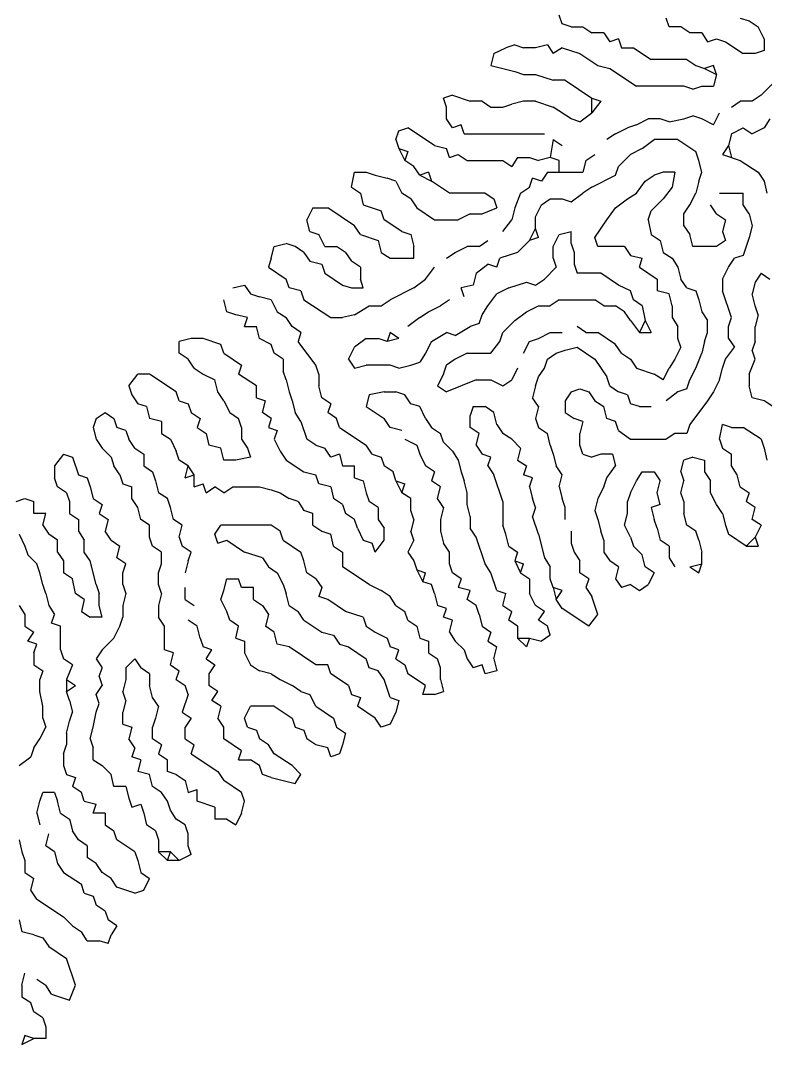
# Model space of a CAD drawing. Extents: x 15 to 2853, y 44 to 1438.
# Drawn here: x 520.5 to 771.5, y 783 to 1128.2 of the extents above; entities that cross this region are included whole.
import ezdxf

# ---------------------------------------------------------------- set-up
doc = ezdxf.new("R2010")
doc.units = 0
doc.layers.add('SKETCH', color=1, linetype='CONTINUOUS')

msp = doc.modelspace()

# ---------------------------------------------------------------- linework, layer by layer
at = {"layer": 'SKETCH'}
for p, q in [((703, 1127), (702, 1130)), ((739, 1126), (738, 1129)), ((763, 1129), (766, 1128)), ((706, 1126), (703, 1127)), ((706, 1126), (710, 1126)), ((710, 1126), (713, 1124)), ((743, 1126), (739, 1126)), ((746, 1124), (743, 1126)), ((766, 1128), (769, 1126)), ((771, 1122), (769, 1126)), ((717, 1124), (713, 1124)), ((717, 1124), (719, 1121)), ((722, 1122), (719, 1121)), ((722, 1122), (723, 1119)), ((750, 1124), (746, 1124)), ((750, 1124), (752, 1121)), ((752, 1121), (755, 1122)), ((755, 1122), (758, 1121)), ((771, 1122), (771, 1118)), ((680, 1117), (684, 1119)), ((687, 1120), (684, 1119)), ((687, 1120), (690, 1119)), ((694, 1119), (690, 1119)), ((698, 1120), (694, 1119)), ((698, 1120), (700, 1117)), ((703, 1119), (700, 1117)), ((703, 1119), (709, 1117)), ((723, 1119), (727, 1119)), ((727, 1119), (733, 1115)), ((758, 1121), (764, 1117)), ((680, 1117), (679, 1113)), ((709, 1117), (715, 1113)), ((745, 1115), (733, 1115)), ((745, 1115), (748, 1113)), ((768, 1117), (764, 1117)), ((771, 1118), (768, 1117)), ((679, 1113), (687, 1111)), ((715, 1113), (719, 1112)), ((719, 1112), (728, 1106)), ((748, 1113), (751, 1112)), ((754, 1113), (751, 1112)), ((751, 1112), (755, 1110)), ((755, 1110), (754, 1113)), ((687, 1111), (690, 1110)), ((690, 1110), (694, 1110)), ((694, 1110), (700, 1108)), ((704, 1108), (700, 1108)), ((704, 1108), (713, 1102)), ((755, 1110), (754, 1106)), ((777, 1110), (770, 1103)), ((744, 1106), (728, 1106)), ((747, 1105), (744, 1106)), ((747, 1105), (750, 1106)), ((750, 1106), (754, 1106)), ((666, 1103), (663, 1102)), ((664, 1099), (663, 1102)), ((666, 1103), (672, 1101)), ((713, 1102), (716, 1101)), ((713, 1097), (713, 1102)), ((770, 1103), (767, 1101)), ((664, 1095), (664, 1099)), ((676, 1101), (672, 1101)), ((676, 1101), (679, 1099)), ((679, 1099), (683, 1099)), ((683, 1099), (686, 1100)), ((690, 1101), (686, 1100)), ((694, 1101), (690, 1101)), ((694, 1101), (700, 1099)), ((706, 1095), (700, 1099)), ((716, 1101), (713, 1097)), ((760, 1099), (763, 1101)), ((767, 1101), (763, 1101)), ((666, 1092), (664, 1095)), ((709, 1094), (706, 1095)), ((709, 1094), (713, 1097)), ((728, 1093), (732, 1095)), ((736, 1095), (732, 1095)), ((739, 1094), (736, 1095)), ((739, 1094), (744, 1095)), ((744, 1095), (747, 1096)), ((750, 1095), (747, 1096)), ((754, 1093), (750, 1095)), ((754, 1093), (756, 1097)), ((773, 1095), (771, 1092)), ((647, 1088), (648, 1091)), ((648, 1091), (651, 1092)), ((660, 1086), (651, 1092)), ((669, 1093), (666, 1092)), ((670, 1090), (669, 1093)), ((721, 1090), (725, 1092)), ((728, 1093), (725, 1092)), ((760, 1090), (764, 1092)), ((764, 1092), (767, 1090)), ((771, 1092), (767, 1090)), ((647, 1088), (648, 1085)), ((670, 1090), (697, 1090)), ((700, 1088), (699, 1082)), ((700, 1088), (703, 1086)), ((721, 1090), (718, 1088)), ((730, 1085), (734, 1088)), ((742, 1088), (734, 1088)), ((742, 1088), (748, 1084)), ((760, 1090), (759, 1086)), ((648, 1085), (651, 1084)), ((648, 1085), (650, 1081)), ((651, 1084), (650, 1081)), ((660, 1086), (664, 1085)), ((665, 1082), (664, 1085)), ((730, 1085), (726, 1083)), ((749, 1081), (748, 1084)), ((759, 1086), (757, 1083)), ((759, 1086), (760, 1082)), ((653, 1079), (650, 1081)), ((665, 1082), (668, 1083)), ((668, 1083), (671, 1081)), ((671, 1081), (683, 1081)), ((683, 1081), (686, 1079)), ((688, 1082), (686, 1079)), ((688, 1082), (692, 1082)), ((692, 1082), (695, 1081)), ((699, 1082), (695, 1081)), ((702, 1081), (699, 1082)), ((702, 1077), (702, 1081)), ((711, 1081), (710, 1077)), ((711, 1081), (714, 1083)), ((726, 1083), (722, 1079)), ((750, 1077), (749, 1081)), ((757, 1083), (763, 1081)), ((763, 1081), (769, 1077)), ((632, 1072), (633, 1077)), ((633, 1077), (637, 1077)), ((637, 1077), (640, 1076)), ((655, 1076), (653, 1079)), ((658, 1077), (655, 1076)), ((658, 1077), (659, 1074)), ((698, 1077), (696, 1074)), ((698, 1077), (710, 1077)), ((721, 1076), (722, 1079)), ((737, 1077), (734, 1076)), ((741, 1077), (737, 1077)), ((741, 1077), (740, 1072)), ((749, 1074), (750, 1077)), ((769, 1077), (771, 1074)), ((640, 1076), (644, 1075)), ((647, 1074), (644, 1075)), ((647, 1074), (649, 1070)), ((655, 1076), (659, 1074)), ((665, 1070), (659, 1074)), ((692, 1072), (693, 1075)), ((696, 1074), (693, 1075)), ((713, 1072), (721, 1076)), ((728, 1070), (731, 1074)), ((731, 1074), (734, 1076)), ((749, 1074), (748, 1070)), ((771, 1074), (772, 1070)), ((632, 1072), (635, 1070)), ((689, 1070), (692, 1072)), ((713, 1072), (710, 1070)), ((740, 1072), (737, 1068)), ((635, 1070), (636, 1066)), ((652, 1068), (649, 1070)), ((652, 1068), (654, 1065)), ((677, 1070), (665, 1070)), ((677, 1070), (680, 1068)), ((680, 1068), (681, 1065)), ((689, 1070), (687, 1065)), ((696, 1066), (699, 1068)), ((699, 1068), (703, 1068)), ((703, 1068), (706, 1067)), ((706, 1067), (710, 1070)), ((721, 1065), (725, 1068)), ((725, 1068), (728, 1070)), ((733, 1064), (737, 1068)), ((746, 1066), (748, 1070)), ((756, 1070), (764, 1070)), ((764, 1066), (764, 1070)), ((619, 1065), (617, 1061)), ((619, 1065), (624, 1065)), ((633, 1059), (624, 1065)), ((636, 1066), (642, 1064)), ((643, 1061), (642, 1064)), ((654, 1065), (660, 1061)), ((676, 1063), (681, 1065)), ((687, 1065), (686, 1061)), ((694, 1062), (696, 1066)), ((718, 1061), (721, 1065)), ((732, 1061), (733, 1064)), ((744, 1063), (746, 1066)), ((755, 1063), (753, 1066)), ((766, 1063), (764, 1066)), ((618, 1057), (617, 1061)), ((649, 1057), (643, 1061)), ((660, 1061), (668, 1061)), ((672, 1063), (668, 1061)), ((672, 1063), (676, 1063)), ((683, 1057), (686, 1061)), ((694, 1058), (694, 1062)), ((714, 1055), (718, 1061)), ((732, 1061), (733, 1056)), ((744, 1059), (744, 1063)), ((755, 1063), (758, 1061)), ((758, 1061), (757, 1057)), ((766, 1063), (767, 1059)), ((618, 1057), (621, 1056)), ((635, 1056), (633, 1059)), ((649, 1057), (652, 1056)), ((692, 1054), (694, 1058)), ((695, 1055), (694, 1058)), ((702, 1056), (706, 1057)), ((706, 1053), (706, 1057)), ((744, 1059), (746, 1056)), ((757, 1057), (758, 1054)), ((767, 1059), (766, 1055)), ((606, 1052), (610, 1053)), ((613, 1052), (610, 1053)), ((623, 1052), (621, 1056)), ((635, 1056), (641, 1054)), ((641, 1054), (642, 1050)), ((652, 1056), (653, 1052)), ((675, 1052), (678, 1054)), ((688, 1050), (692, 1054)), ((695, 1055), (692, 1054)), ((700, 1052), (702, 1056)), ((706, 1053), (707, 1050)), ((715, 1052), (714, 1055)), ((733, 1056), (736, 1054)), ((736, 1054), (737, 1050)), ((747, 1052), (746, 1056)), ((758, 1054), (755, 1052)), ((766, 1055), (764, 1049)), ((605, 1048), (606, 1052)), ((616, 1050), (613, 1052)), ((616, 1050), (618, 1047)), ((623, 1052), (627, 1052)), ((630, 1050), (627, 1052)), ((630, 1050), (632, 1047)), ((642, 1050), (645, 1048)), ((653, 1048), (653, 1052)), ((664, 1048), (667, 1050)), ((667, 1050), (671, 1052)), ((675, 1052), (671, 1052)), ((688, 1050), (682, 1048)), ((700, 1048), (700, 1052)), ((707, 1050), (707, 1046)), ((724, 1052), (715, 1052)), ((724, 1052), (726, 1049)), ((737, 1050), (740, 1048)), ((755, 1052), (747, 1052)), ((605, 1048), (604, 1045)), ((618, 1047), (622, 1046)), ((622, 1046), (623, 1043)), ((635, 1045), (632, 1047)), ((645, 1048), (653, 1048)), ((674, 1043), (678, 1046)), ((681, 1045), (678, 1046)), ((681, 1045), (682, 1048)), ((700, 1048), (701, 1045)), ((707, 1046), (708, 1043)), ((726, 1049), (730, 1048)), ((729, 1045), (730, 1048)), ((740, 1048), (742, 1045)), ((759, 1045), (761, 1048)), ((764, 1049), (761, 1048)), ((604, 1045), (610, 1041)), ((623, 1043), (629, 1039)), ((635, 1045), (635, 1041)), ((657, 1041), (660, 1045)), ((674, 1043), (673, 1039)), ((701, 1045), (697, 1041)), ((716, 1043), (708, 1043)), ((722, 1039), (716, 1043)), ((729, 1045), (735, 1041)), ((742, 1045), (743, 1041)), ((757, 1041), (759, 1045)), ((770, 1043), (768, 1040)), ((770, 1043), (773, 1041)), ((592, 1038), (596, 1039)), ((596, 1039), (598, 1036)), ((611, 1038), (610, 1041)), ((629, 1039), (632, 1038)), ((636, 1038), (635, 1041)), ((653, 1038), (657, 1041)), ((673, 1039), (669, 1038)), ((685, 1038), (691, 1040)), ((691, 1040), (694, 1039)), ((694, 1039), (697, 1041)), ((726, 1037), (722, 1039)), ((735, 1041), (735, 1037)), ((745, 1038), (743, 1041)), ((757, 1041), (757, 1037)), ((768, 1040), (767, 1036)), ((598, 1036), (601, 1035)), ((615, 1037), (611, 1038)), ((615, 1037), (616, 1034)), ((632, 1038), (636, 1038)), ((653, 1038), (645, 1034)), ((670, 1035), (669, 1038)), ((678, 1032), (681, 1036)), ((685, 1038), (681, 1036)), ((727, 1034), (726, 1037)), ((739, 1036), (735, 1037)), ((740, 1032), (739, 1036)), ((745, 1038), (748, 1037)), ((748, 1037), (749, 1034)), ((760, 1028), (757, 1037)), ((768, 1032), (767, 1036)), ((590, 1030), (589, 1034)), ((605, 1034), (601, 1035)), ((605, 1034), (607, 1030)), ((616, 1034), (625, 1028)), ((642, 1032), (645, 1034)), ((665, 1034), (662, 1032)), ((702, 1034), (699, 1032)), ((702, 1034), (714, 1034)), ((717, 1032), (714, 1034)), ((730, 1032), (727, 1034)), ((749, 1034), (750, 1030)), ((593, 1029), (590, 1030)), ((597, 1028), (593, 1029)), ((607, 1030), (610, 1028)), ((633, 1029), (629, 1028)), ((633, 1029), (638, 1032)), ((638, 1032), (642, 1032)), ((655, 1028), (658, 1030)), ((658, 1030), (662, 1032)), ((675, 1026), (676, 1029)), ((676, 1029), (678, 1032)), ((687, 1027), (691, 1030)), ((691, 1030), (695, 1032)), ((695, 1032), (699, 1032)), ((717, 1032), (721, 1032)), ((724, 1030), (721, 1032)), ((726, 1027), (724, 1030)), ((730, 1032), (731, 1027)), ((740, 1032), (740, 1028)), ((750, 1030), (752, 1027)), ((769, 1029), (768, 1032)), ((769, 1029), (768, 1025)), ((596, 1025), (597, 1028)), ((612, 1025), (610, 1028)), ((625, 1028), (629, 1028)), ((655, 1028), (651, 1025)), ((675, 1026), (672, 1025)), ((683, 1023), (687, 1027)), ((726, 1027), (729, 1023)), ((731, 1027), (729, 1023)), ((731, 1027), (733, 1023)), ((740, 1028), (742, 1025)), ((752, 1023), (752, 1027)), ((759, 1025), (760, 1028)), ((596, 1025), (600, 1025)), ((601, 1021), (600, 1025)), ((615, 1023), (612, 1025)), ((615, 1023), (614, 1020)), ((645, 1023), (644, 1020)), ((648, 1021), (645, 1023)), ((659, 1020), (664, 1023)), ((667, 1022), (664, 1023)), ((667, 1022), (672, 1025)), ((682, 1020), (683, 1023)), ((695, 1021), (699, 1023)), ((699, 1023), (703, 1023)), ((711, 1023), (708, 1025)), ((711, 1023), (715, 1023)), ((721, 1019), (715, 1023)), ((729, 1023), (733, 1023)), ((742, 1021), (742, 1025)), ((751, 1020), (752, 1023)), ((759, 1021), (759, 1025)), ((768, 1020), (768, 1025)), ((578, 1021), (574, 1020)), ((574, 1016), (574, 1020)), ((582, 1021), (578, 1021)), ((588, 1019), (582, 1021)), ((589, 1016), (588, 1019)), ((605, 1019), (601, 1021)), ((606, 1016), (605, 1019)), ((620, 1012), (614, 1020)), ((637, 1021), (633, 1018)), ((637, 1021), (641, 1021)), ((644, 1020), (641, 1021)), ((648, 1021), (644, 1020)), ((659, 1020), (657, 1016)), ((679, 1016), (682, 1020)), ((690, 1016), (692, 1020)), ((692, 1020), (695, 1021)), ((723, 1016), (721, 1019)), ((743, 1018), (742, 1021)), ((751, 1020), (750, 1016)), ((759, 1021), (761, 1018)), ((768, 1020), (767, 1017)), ((577, 1014), (574, 1016)), ((589, 1016), (595, 1012)), ((609, 1014), (606, 1016)), ((631, 1014), (633, 1018)), ((657, 1016), (655, 1013)), ((671, 1016), (667, 1014)), ((671, 1016), (679, 1016)), ((698, 1014), (701, 1016)), ((701, 1016), (704, 1017)), ((704, 1017), (708, 1018)), ((708, 1018), (714, 1014)), ((723, 1016), (726, 1014)), ((743, 1018), (741, 1014)), ((748, 1011), (750, 1016)), ((758, 1014), (761, 1018)), ((768, 1014), (767, 1017)), ((579, 1011), (577, 1014)), ((595, 1012), (594, 1009)), ((609, 1014), (609, 1010)), ((621, 1009), (620, 1012)), ((631, 1014), (633, 1011)), ((633, 1011), (637, 1012)), ((645, 1012), (637, 1012)), ((648, 1011), (645, 1012)), ((648, 1011), (652, 1012)), ((652, 1012), (655, 1013)), ((663, 1009), (664, 1012)), ((667, 1014), (664, 1012)), ((697, 1011), (698, 1014)), ((714, 1014), (718, 1008)), ((726, 1014), (728, 1011)), ((741, 1014), (739, 1011)), ((757, 1011), (758, 1014)), ((766, 1009), (768, 1014)), ((557, 1005), (560, 1009)), ((564, 1009), (560, 1009)), ((573, 1003), (564, 1009)), ((579, 1011), (582, 1009)), ((582, 1009), (586, 1007)), ((600, 1005), (594, 1009)), ((610, 1007), (609, 1010)), ((621, 1009), (621, 1005)), ((663, 1009), (661, 1005)), ((688, 1011), (686, 1007)), ((694, 1005), (695, 1008)), ((695, 1008), (697, 1011)), ((719, 1005), (718, 1008)), ((728, 1011), (734, 1009)), ((737, 1007), (734, 1009)), ((737, 1007), (739, 1011)), ((746, 1007), (748, 1011)), ((756, 1007), (757, 1011)), ((766, 1009), (766, 1005)), ((557, 1005), (558, 1002)), ((587, 1003), (586, 1007)), ((600, 1001), (600, 1005)), ((610, 1007), (611, 1003)), ((622, 1001), (621, 1005)), ((661, 1005), (664, 1003)), ((674, 1007), (664, 1003)), ((674, 1007), (679, 1007)), ((679, 1007), (683, 1005)), ((683, 1005), (686, 1007)), ((694, 1005), (693, 1001)), ((719, 1005), (722, 1003)), ((745, 1004), (746, 1007)), ((756, 1007), (754, 1003)), ((767, 1001), (766, 1005)), ((558, 1002), (560, 999)), ((574, 1000), (573, 1003)), ((589, 1000), (587, 1003)), ((600, 1001), (603, 1000)), ((611, 1003), (612, 1000)), ((625, 999), (622, 1001)), ((638, 1002), (637, 998)), ((643, 1003), (638, 1002)), ((643, 1003), (647, 1003)), ((650, 1002), (647, 1003)), ((652, 999), (650, 1002)), ((695, 998), (693, 1001)), ((706, 1003), (704, 1000)), ((706, 1003), (709, 1004)), ((709, 1004), (712, 1003)), ((712, 1003), (714, 1000)), ((725, 1002), (722, 1003)), ((725, 1002), (726, 999)), ((742, 1003), (738, 1000)), ((745, 1004), (742, 1003)), ((754, 1003), (752, 1000)), ((771, 1000), (767, 1001)), ((563, 998), (560, 999)), ((563, 998), (564, 994)), ((574, 1000), (577, 999)), ((577, 999), (578, 996)), ((589, 1000), (591, 996)), ((602, 996), (603, 1000)), ((612, 1000), (613, 996)), ((625, 999), (624, 996)), ((637, 998), (643, 994)), ((655, 998), (652, 999)), ((657, 994), (655, 998)), ((673, 998), (672, 995)), ((673, 998), (677, 998)), ((680, 996), (677, 998)), ((695, 998), (694, 994)), ((704, 1000), (704, 996)), ((714, 1000), (717, 998)), ((718, 994), (717, 998)), ((729, 998), (726, 999)), ((729, 998), (733, 998)), ((752, 1000), (746, 992)), ((777, 996), (771, 1000)), ((546, 994), (549, 996)), ((549, 996), (552, 994)), ((578, 996), (581, 994)), ((591, 996), (594, 994)), ((605, 994), (602, 996)), ((615, 993), (613, 996)), ((627, 994), (624, 996)), ((672, 991), (672, 995)), ((681, 992), (680, 996)), ((704, 996), (707, 994)), ((546, 994), (545, 991)), ((545, 991), (546, 987)), ((552, 994), (553, 991)), ((556, 990), (553, 991)), ((568, 993), (564, 994)), ((568, 993), (568, 989)), ((581, 994), (580, 991)), ((580, 991), (583, 989)), ((595, 991), (594, 994)), ((595, 991), (595, 987)), ((605, 994), (604, 991)), ((604, 991), (607, 990)), ((615, 993), (617, 987)), ((628, 991), (627, 994)), ((628, 991), (637, 985)), ((645, 991), (643, 994)), ((649, 990), (645, 991)), ((657, 994), (659, 991)), ((659, 991), (662, 989)), ((675, 989), (672, 991)), ((681, 992), (683, 989)), ((694, 994), (695, 991)), ((695, 991), (698, 989)), ((710, 993), (707, 994)), ((710, 993), (709, 989)), ((721, 993), (718, 994)), ((722, 990), (721, 993)), ((746, 992), (745, 989)), ((756, 987), (757, 992)), ((760, 991), (757, 992)), ((760, 991), (764, 991)), ((770, 987), (764, 991)), ((556, 990), (557, 987)), ((568, 989), (571, 987)), ((583, 989), (584, 985)), ((607, 990), (606, 987)), ((663, 986), (662, 989)), ((674, 985), (675, 989)), ((686, 987), (683, 989)), ((699, 985), (698, 989)), ((709, 985), (709, 989)), ((722, 990), (726, 987)), ((741, 989), (738, 987)), ((745, 989), (741, 989)), ((546, 987), (548, 984)), ((551, 981), (548, 984)), ((559, 984), (557, 987)), ((559, 984), (562, 982)), ((571, 987), (573, 983)), ((588, 984), (584, 985)), ((589, 980), (588, 984)), ((595, 987), (597, 984)), ((597, 984), (598, 981)), ((606, 987), (608, 983)), ((620, 985), (617, 987)), ((620, 985), (623, 984)), ((625, 981), (623, 984)), ((639, 982), (637, 985)), ((650, 987), (654, 985)), ((654, 985), (655, 982)), ((663, 986), (666, 983)), ((674, 985), (676, 982)), ((686, 987), (689, 984)), ((689, 984), (688, 980)), ((699, 985), (700, 982)), ((710, 982), (709, 985)), ((726, 987), (738, 987)), ((756, 987), (757, 984)), ((757, 984), (760, 982)), ((770, 987), (771, 984)), ((771, 984), (772, 980)), ((535, 982), (532, 978)), ((535, 982), (538, 981)), ((538, 981), (540, 975)), ((551, 981), (552, 978)), ((562, 982), (562, 978)), ((574, 980), (573, 983)), ((598, 981), (593, 980)), ((608, 983), (610, 980)), ((628, 982), (625, 981)), ((628, 982), (629, 978)), ((639, 982), (642, 981)), ((642, 981), (643, 978)), ((655, 982), (657, 978)), ((666, 983), (668, 980)), ((679, 981), (676, 982)), ((678, 978), (679, 981)), ((700, 982), (701, 978)), ((710, 982), (713, 981)), ((716, 982), (713, 981)), ((720, 982), (716, 982)), ((720, 982), (721, 978)), ((747, 981), (744, 980)), ((747, 981), (751, 980)), ((760, 978), (760, 982)), ((532, 978), (532, 974)), ((554, 975), (552, 978)), ((562, 978), (565, 976)), ((577, 978), (574, 980)), ((576, 974), (577, 978)), ((579, 975), (577, 978)), ((593, 980), (589, 980)), ((610, 980), (616, 976)), ((629, 978), (633, 978)), ((633, 974), (633, 978)), ((646, 976), (643, 978)), ((660, 976), (657, 978)), ((668, 980), (669, 976)), ((678, 978), (680, 975)), ((688, 980), (691, 978)), ((691, 978), (690, 975)), ((703, 975), (701, 978)), ((718, 974), (721, 978)), ((743, 976), (744, 980)), ((751, 980), (751, 976)), ((762, 975), (760, 978)), ((533, 971), (532, 974)), ((540, 975), (543, 974)), ((543, 974), (544, 971)), ((554, 975), (555, 972)), ((565, 976), (566, 973)), ((576, 974), (579, 975)), ((579, 971), (579, 975)), ((616, 976), (620, 975)), ((621, 972), (620, 975)), ((633, 974), (636, 973)), ((647, 973), (646, 976)), ((660, 976), (659, 973)), ((669, 976), (670, 973)), ((683, 966), (680, 975)), ((693, 974), (690, 975)), ((692, 971), (693, 974)), ((702, 971), (703, 975)), ((717, 971), (718, 974)), ((728, 973), (730, 976)), ((730, 976), (734, 976)), ((734, 976), (736, 973)), ((743, 976), (744, 973)), ((751, 976), (753, 973)), ((763, 971), (762, 975)), ((536, 969), (533, 971)), ((544, 971), (545, 967)), ((555, 972), (558, 971)), ((558, 967), (558, 971)), ((566, 973), (567, 969)), ((579, 971), (582, 972)), ((583, 969), (582, 972)), ((583, 969), (586, 971)), ((589, 969), (586, 971)), ((589, 969), (592, 971)), ((592, 971), (601, 971)), ((601, 971), (605, 970)), ((605, 970), (608, 969)), ((625, 971), (621, 972)), ((625, 971), (626, 967)), ((636, 973), (637, 969)), ((647, 973), (650, 972)), ((647, 973), (649, 969)), ((649, 969), (650, 972)), ((662, 971), (659, 973)), ((661, 967), (662, 971)), ((671, 969), (670, 973)), ((692, 971), (693, 967)), ((702, 971), (703, 967)), ((717, 971), (715, 967)), ((726, 969), (728, 973)), ((735, 969), (736, 973)), ((743, 969), (744, 973)), ((753, 969), (753, 973)), ((763, 971), (766, 969)), ((519, 966), (522, 967)), ((522, 967), (525, 966)), ((536, 969), (537, 966)), ((545, 967), (548, 965)), ((560, 964), (558, 967)), ((570, 967), (567, 969)), ((571, 964), (570, 967)), ((608, 969), (611, 967)), ((614, 966), (611, 967)), ((629, 965), (626, 967)), ((637, 969), (638, 966)), ((652, 967), (649, 969)), ((652, 963), (652, 967)), ((663, 964), (661, 967)), ((671, 965), (671, 969)), ((694, 964), (693, 967)), ((704, 964), (703, 967)), ((715, 967), (714, 963)), ((726, 969), (725, 966)), ((736, 965), (735, 969)), ((744, 966), (743, 969)), ((755, 965), (753, 969)), ((766, 969), (765, 966)), ((525, 962), (525, 966)), ((537, 966), (537, 962)), ((548, 965), (547, 962)), ((561, 960), (560, 964)), ((572, 960), (571, 964)), ((614, 966), (616, 963)), ((629, 965), (630, 962)), ((641, 964), (638, 966)), ((641, 964), (641, 960)), ((663, 964), (662, 960)), ((672, 961), (671, 965)), ((683, 966), (683, 958)), ((694, 964), (693, 961)), ((704, 960), (704, 964)), ((725, 962), (725, 966)), ((736, 965), (733, 964)), ((733, 964), (734, 960)), ((744, 966), (744, 962)), ((757, 962), (755, 965)), ((768, 964), (765, 966)), ((767, 960), (768, 964)), ((529, 962), (525, 962)), ((528, 958), (529, 962)), ((537, 962), (540, 960)), ((540, 960), (540, 956)), ((547, 962), (550, 960)), ((550, 960), (549, 956)), ((564, 958), (561, 960)), ((575, 958), (572, 960)), ((619, 962), (616, 963)), ((619, 958), (619, 962)), ((633, 960), (630, 962)), ((634, 957), (633, 960)), ((641, 960), (643, 957)), ((653, 960), (652, 963)), ((653, 960), (652, 956)), ((662, 960), (662, 956)), ((672, 961), (672, 957)), ((695, 955), (693, 961)), ((714, 963), (715, 960)), ((715, 960), (716, 956)), ((724, 958), (725, 962)), ((735, 957), (734, 960)), ((745, 958), (744, 962)), ((757, 962), (758, 958)), ((770, 958), (767, 960)), ((528, 958), (530, 955)), ((564, 954), (564, 958)), ((574, 954), (575, 958)), ((586, 955), (588, 958)), ((605, 958), (588, 958)), ((608, 956), (605, 958)), ((619, 958), (622, 956)), ((634, 957), (636, 953)), ((643, 953), (643, 957)), ((674, 954), (672, 957)), ((684, 955), (683, 958)), ((726, 954), (724, 958)), ((735, 957), (736, 953)), ((748, 956), (745, 958)), ((758, 958), (759, 955)), ((770, 958), (768, 954)), ((520, 955), (522, 951)), ((533, 953), (530, 955)), ((533, 949), (533, 953)), ((540, 956), (542, 953)), ((542, 949), (542, 953)), ((551, 953), (549, 956)), ((551, 953), (554, 951)), ((565, 951), (564, 954)), ((574, 954), (575, 951)), ((587, 952), (586, 955)), ((587, 952), (590, 953)), ((590, 953), (596, 949)), ((609, 953), (608, 956)), ((609, 953), (615, 949)), ((622, 956), (625, 955)), ((626, 951), (625, 955)), ((636, 953), (639, 952)), ((640, 949), (643, 953)), ((653, 953), (651, 949)), ((653, 953), (652, 956)), ((662, 956), (663, 952)), ((677, 945), (674, 954)), ((685, 951), (684, 955)), ((695, 955), (697, 947)), ((706, 956), (706, 952)), ((717, 953), (716, 956)), ((717, 953), (717, 949)), ((726, 954), (727, 951)), ((739, 951), (736, 953)), ((749, 953), (748, 956)), ((749, 953), (750, 949)), ((765, 951), (759, 955)), ((768, 954), (765, 951)), ((768, 954), (769, 951)), ((522, 951), (523, 948)), ((553, 947), (554, 951)), ((568, 949), (565, 951)), ((578, 949), (575, 951)), ((626, 951), (629, 949)), ((640, 949), (639, 952)), ((665, 949), (663, 952)), ((685, 951), (688, 949)), ((706, 952), (707, 949)), ((730, 948), (727, 951)), ((739, 951), (739, 947)), ((765, 951), (769, 951)), ((523, 948), (526, 945)), ((533, 949), (535, 946)), ((535, 946), (535, 942)), ((544, 946), (542, 949)), ((546, 938), (544, 946)), ((556, 945), (553, 947)), ((568, 945), (568, 949)), ((577, 946), (576, 942)), ((577, 946), (578, 949)), ((602, 947), (596, 949)), ((602, 947), (604, 944)), ((616, 946), (615, 949)), ((617, 942), (616, 946)), ((629, 949), (629, 944)), ((651, 949), (653, 946)), ((653, 946), (654, 943)), ((665, 945), (665, 949)), ((688, 949), (687, 946)), ((687, 946), (690, 945)), ((687, 946), (689, 942)), ((697, 947), (699, 944)), ((707, 949), (709, 946)), ((709, 942), (709, 946)), ((717, 949), (719, 946)), ((722, 944), (719, 946)), ((731, 944), (730, 948)), ((739, 947), (741, 944)), ((750, 945), (750, 949)), ((527, 942), (526, 945)), ((555, 942), (556, 945)), ((567, 942), (568, 945)), ((604, 944), (607, 942)), ((638, 938), (629, 944)), ((654, 943), (657, 942)), ((654, 943), (656, 939)), ((666, 942), (665, 945)), ((679, 942), (677, 945)), ((689, 942), (690, 945)), ((699, 940), (699, 944)), ((722, 944), (721, 940)), ((734, 942), (731, 944)), ((746, 944), (750, 945)), ((746, 944), (749, 942)), ((749, 942), (750, 945)), ((528, 938), (527, 942)), ((538, 940), (535, 942)), ((539, 935), (538, 940)), ((555, 938), (555, 942)), ((567, 938), (567, 942)), ((589, 936), (590, 940)), ((590, 940), (594, 940)), ((595, 937), (594, 940)), ((607, 942), (609, 938)), ((620, 940), (617, 942)), ((620, 940), (622, 937)), ((656, 939), (657, 942)), ((659, 938), (656, 939)), ((669, 940), (666, 942)), ((669, 940), (668, 937)), ((681, 936), (679, 942)), ((689, 942), (692, 940)), ((692, 940), (692, 935)), ((700, 937), (699, 940)), ((712, 940), (709, 942)), ((712, 940), (711, 937)), ((721, 940), (723, 937)), ((734, 942), (732, 938)), ((529, 935), (528, 938)), ((546, 938), (547, 935)), ((555, 938), (556, 935)), ((568, 935), (567, 938)), ((576, 933), (576, 937)), ((588, 933), (589, 936)), ((599, 937), (595, 937)), ((599, 933), (599, 937)), ((609, 938), (610, 935)), ((622, 937), (621, 934)), ((638, 938), (642, 936)), ((645, 934), (642, 936)), ((660, 935), (659, 938)), ((672, 936), (668, 937)), ((671, 933), (672, 936)), ((681, 936), (684, 935)), ((700, 937), (701, 933)), ((703, 936), (700, 937)), ((701, 933), (703, 936)), ((711, 937), (713, 934)), ((726, 938), (723, 937)), ((726, 938), (729, 936)), ((729, 936), (732, 938)), ((529, 935), (530, 931)), ((542, 933), (539, 935)), ((542, 933), (541, 929)), ((547, 931), (547, 935)), ((556, 935), (555, 931)), ((568, 935), (567, 931)), ((576, 933), (579, 931)), ((590, 929), (588, 933)), ((599, 933), (602, 931)), ((611, 931), (610, 935)), ((624, 933), (621, 934)), ((630, 929), (624, 933)), ((647, 931), (645, 934)), ((660, 935), (661, 931)), ((674, 931), (671, 933)), ((683, 931), (684, 935)), ((694, 931), (692, 935)), ((703, 930), (701, 933)), ((715, 928), (713, 934)), ((520, 931), (522, 928)), ((530, 931), (532, 928)), ((541, 929), (544, 927)), ((548, 927), (547, 931)), ((555, 931), (555, 927)), ((567, 931), (567, 927)), ((591, 926), (590, 929)), ((602, 931), (604, 928)), ((611, 931), (614, 929)), ((616, 926), (614, 929)), ((636, 927), (630, 929)), ((647, 931), (650, 929)), ((651, 926), (650, 929)), ((664, 930), (661, 931)), ((663, 927), (664, 930)), ((675, 928), (674, 931)), ((683, 931), (686, 929)), ((685, 926), (686, 929)), ((697, 929), (694, 931)), ((695, 926), (697, 929)), ((712, 924), (703, 930)), ((522, 928), (522, 924)), ((531, 925), (532, 928)), ((548, 927), (544, 927)), ((554, 924), (555, 927)), ((569, 924), (567, 927)), ((580, 924), (577, 926)), ((594, 924), (591, 926)), ((604, 928), (603, 924)), ((616, 926), (622, 922)), ((636, 927), (637, 924)), ((651, 926), (654, 924)), ((666, 926), (663, 927)), ((665, 922), (666, 926)), ((675, 928), (676, 924)), ((688, 924), (685, 926)), ((698, 924), (695, 926)), ((712, 924), (715, 928)), ((522, 924), (525, 922)), ((523, 919), (525, 922)), ((534, 924), (531, 925)), ((534, 916), (534, 924)), ((552, 920), (554, 924)), ((569, 916), (569, 924)), ((581, 920), (580, 924)), ((593, 920), (594, 924)), ((606, 922), (603, 924)), ((607, 918), (606, 922)), ((622, 922), (626, 921)), ((637, 924), (640, 922)), ((640, 922), (644, 920)), ((654, 924), (655, 920)), ((665, 922), (667, 919)), ((676, 924), (679, 922)), ((679, 922), (678, 919)), ((688, 924), (688, 920)), ((699, 921), (698, 924)), ((526, 918), (523, 919)), ((552, 920), (548, 916)), ((581, 920), (582, 917)), ((593, 920), (596, 919)), ((596, 919), (596, 915)), ((626, 921), (628, 918)), ((644, 920), (645, 917)), ((655, 920), (658, 919)), ((658, 919), (658, 915)), ((670, 916), (667, 919)), ((678, 919), (681, 917)), ((688, 920), (692, 920)), ((691, 917), (688, 920)), ((692, 920), (691, 917)), ((692, 920), (696, 919)), ((699, 921), (696, 919)), ((525, 915), (526, 918)), ((525, 915), (525, 911)), ((534, 916), (535, 913)), ((548, 916), (546, 913)), ((572, 915), (569, 916)), ((571, 911), (572, 915)), ((585, 916), (582, 917)), ((583, 913), (585, 916)), ((596, 915), (598, 911)), ((611, 917), (607, 918)), ((620, 911), (611, 917)), ((628, 918), (631, 917)), ((631, 917), (637, 913)), ((648, 916), (645, 917)), ((647, 913), (648, 916)), ((658, 915), (661, 913)), ((670, 916), (671, 913)), ((680, 913), (681, 917)), ((538, 911), (535, 913)), ((546, 913), (548, 910)), ((556, 910), (559, 913)), ((559, 913), (561, 910)), ((583, 913), (586, 911)), ((638, 910), (637, 913)), ((647, 913), (650, 911)), ((662, 910), (661, 913)), ((671, 913), (673, 910)), ((680, 913), (681, 909)), ((525, 911), (528, 909)), ((528, 909), (527, 906)), ((538, 911), (536, 906)), ((547, 907), (548, 910)), ((556, 910), (556, 906)), ((564, 908), (561, 910)), ((564, 908), (564, 904)), ((571, 911), (574, 909)), ((573, 906), (574, 909)), ((586, 911), (584, 908)), ((584, 908), (584, 904)), ((598, 911), (601, 909)), ((605, 908), (601, 909)), ((605, 908), (608, 906)), ((624, 911), (620, 911)), ((625, 908), (624, 911)), ((631, 904), (625, 908)), ((641, 909), (638, 910)), ((643, 906), (641, 909)), ((650, 911), (651, 908)), ((657, 904), (651, 908)), ((662, 906), (662, 910)), ((676, 911), (673, 910)), ((677, 908), (676, 911)), ((681, 909), (677, 908)), ((527, 902), (527, 906)), ((536, 906), (539, 904)), ((536, 906), (536, 902)), ((547, 907), (548, 904)), ((556, 906), (555, 902)), ((573, 906), (576, 904)), ((608, 906), (612, 904)), ((645, 900), (643, 906)), ((662, 906), (663, 902)), ((528, 897), (527, 902)), ((536, 902), (539, 904)), ((537, 899), (536, 902)), ((546, 901), (548, 904)), ((547, 898), (546, 901)), ((556, 899), (555, 902)), ((565, 900), (564, 904)), ((577, 901), (575, 895)), ((577, 901), (576, 904)), ((587, 902), (584, 904)), ((585, 899), (587, 902)), ((615, 902), (612, 904)), ((615, 902), (618, 901)), ((620, 897), (618, 901)), ((631, 904), (632, 901)), ((632, 901), (635, 900)), ((656, 901), (657, 904)), ((660, 901), (656, 901)), ((660, 901), (663, 902)), ((537, 899), (538, 895)), ((546, 895), (547, 898)), ((556, 899), (555, 895)), ((567, 897), (565, 900)), ((588, 897), (585, 899)), ((635, 900), (634, 897)), ((645, 900), (648, 899)), ((648, 899), (647, 895)), ((528, 893), (528, 897)), ((537, 892), (538, 895)), ((545, 890), (546, 895)), ((555, 891), (555, 895)), ((567, 897), (566, 893)), ((575, 895), (578, 893)), ((588, 897), (587, 893)), ((596, 893), (598, 897)), ((606, 897), (598, 897)), ((606, 897), (612, 893)), ((620, 897), (626, 893)), ((640, 893), (634, 897)), ((647, 895), (645, 891)), ((528, 893), (529, 890)), ((536, 888), (537, 892)), ((555, 891), (558, 890)), ((566, 893), (565, 890)), ((578, 893), (576, 890)), ((589, 890), (587, 893)), ((597, 890), (596, 893)), ((612, 893), (613, 890)), ((626, 893), (627, 890)), ((642, 890), (640, 893)), ((645, 891), (642, 890)), ((527, 886), (529, 890)), ((536, 888), (536, 884)), ((544, 886), (545, 890)), ((558, 890), (557, 886)), ((565, 886), (565, 890)), ((576, 886), (576, 890)), ((589, 886), (589, 890)), ((597, 890), (600, 889)), ((600, 889), (601, 886)), ((613, 890), (616, 889)), ((616, 889), (617, 886)), ((627, 890), (630, 888)), ((630, 888), (629, 884)), ((525, 883), (527, 886)), ((535, 881), (536, 884)), ((544, 886), (545, 883)), ((559, 883), (557, 886)), ((568, 884), (565, 886)), ((568, 884), (567, 881)), ((576, 886), (579, 884)), ((578, 881), (579, 884)), ((595, 882), (589, 886)), ((604, 884), (601, 886)), ((606, 881), (604, 884)), ((620, 884), (617, 886)), ((624, 883), (620, 884)), ((629, 884), (628, 881)), ((525, 883), (524, 880)), ((535, 881), (535, 877)), ((545, 879), (545, 883)), ((559, 883), (558, 880)), ((567, 881), (570, 879)), ((578, 881), (587, 875)), ((594, 879), (595, 882)), ((612, 877), (606, 881)), ((625, 880), (624, 883)), ((628, 881), (625, 880)), ((520, 877), (524, 880)), ((535, 877), (536, 874)), ((545, 879), (548, 877)), ((551, 874), (548, 877)), ((561, 879), (558, 880)), ((561, 879), (560, 875)), ((570, 875), (570, 879)), ((594, 879), (598, 879)), ((601, 877), (598, 879)), ((602, 874), (601, 877)), ((612, 877), (615, 874)), ((536, 874), (539, 873)), ((552, 870), (551, 874)), ((564, 874), (560, 875)), ((565, 870), (564, 874)), ((573, 874), (570, 875)), ((573, 874), (576, 872)), ((587, 875), (589, 872)), ((605, 873), (602, 874)), ((613, 871), (615, 874)), ((539, 873), (538, 870)), ((541, 868), (538, 870)), ((556, 870), (552, 870)), ((556, 870), (557, 866)), ((568, 868), (565, 870)), ((576, 872), (577, 868)), ((595, 868), (589, 872)), ((605, 873), (613, 871)), ((527, 865), (528, 868)), ((532, 868), (528, 868)), ((532, 868), (533, 865)), ((542, 865), (541, 868)), ((570, 865), (568, 868)), ((577, 868), (580, 869)), ((580, 865), (580, 869)), ((596, 865), (595, 868)), ((526, 861), (527, 865)), ((534, 861), (533, 865)), ((542, 865), (546, 864)), ((545, 861), (546, 864)), ((557, 866), (558, 863)), ((558, 863), (561, 864)), ((561, 864), (562, 861)), ((571, 862), (570, 865)), ((586, 863), (580, 865)), ((586, 863), (586, 859)), ((595, 861), (596, 865)), ((526, 861), (527, 857)), ((534, 861), (537, 859)), ((549, 861), (545, 861)), ((549, 861), (549, 857)), ((562, 861), (563, 857)), ((573, 859), (571, 862)), ((595, 861), (593, 857)), ((537, 859), (538, 855)), ((549, 857), (552, 855)), ((566, 855), (563, 857)), ((576, 857), (573, 859)), ((577, 854), (576, 857)), ((590, 859), (586, 859)), ((590, 859), (593, 857)), ((529, 850), (530, 854)), ((540, 852), (538, 855)), ((553, 852), (552, 855)), ((566, 855), (567, 852)), ((577, 850), (577, 854)), ((520, 852), (521, 848)), ((532, 848), (529, 850)), ((543, 850), (540, 852)), ((543, 850), (543, 846)), ((559, 848), (553, 852)), ((567, 852), (567, 848)), ((578, 847), (577, 850)), ((521, 848), (522, 845)), ((532, 848), (533, 844)), ((546, 844), (543, 846)), ((559, 848), (560, 845)), ((571, 848), (567, 848)), ((567, 848), (570, 845)), ((570, 845), (571, 848)), ((574, 845), (571, 848)), ((578, 847), (574, 845)), ((522, 845), (522, 841)), ((533, 844), (535, 841)), ((548, 841), (546, 844)), ((560, 845), (561, 841)), ((574, 845), (570, 845)), ((522, 841), (525, 839)), ((524, 835), (525, 839)), ((535, 841), (541, 837)), ((551, 839), (548, 841)), ((553, 836), (551, 839)), ((561, 841), (564, 839)), ((562, 835), (564, 839)), ((542, 834), (541, 837)), ((559, 834), (553, 836)), ((526, 832), (524, 835)), ((526, 832), (535, 826)), ((542, 834), (545, 833)), ((545, 833), (546, 830)), ((559, 834), (562, 835)), ((549, 828), (546, 830)), ((520, 825), (521, 821)), ((535, 826), (538, 823)), ((549, 828), (550, 825)), ((553, 823), (550, 825)), ((538, 823), (541, 821)), ((553, 823), (551, 820)), ((525, 820), (521, 821)), ((525, 820), (528, 819)), ((528, 819), (530, 816)), ((543, 818), (541, 821)), ((550, 817), (551, 820)), ((530, 816), (536, 812)), ((543, 818), (547, 818)), ((550, 817), (547, 818)), ((539, 803), (536, 812)), ((521, 803), (522, 807)), ((526, 805), (529, 803)), ((521, 803), (521, 799)), ((531, 800), (529, 803)), ((537, 798), (539, 803)), ((524, 797), (521, 799)), ((531, 800), (537, 798)), ((525, 794), (524, 797)), ((528, 792), (525, 794)), ((528, 792), (529, 789)), ((529, 789), (529, 785)), ((522, 786), (521, 783)), ((521, 783), (525, 785)), ((525, 785), (522, 786)), ((529, 785), (525, 785))]:
    msp.add_line(p, q, dxfattribs=at)

doc.saveas('drawing.dxf')
